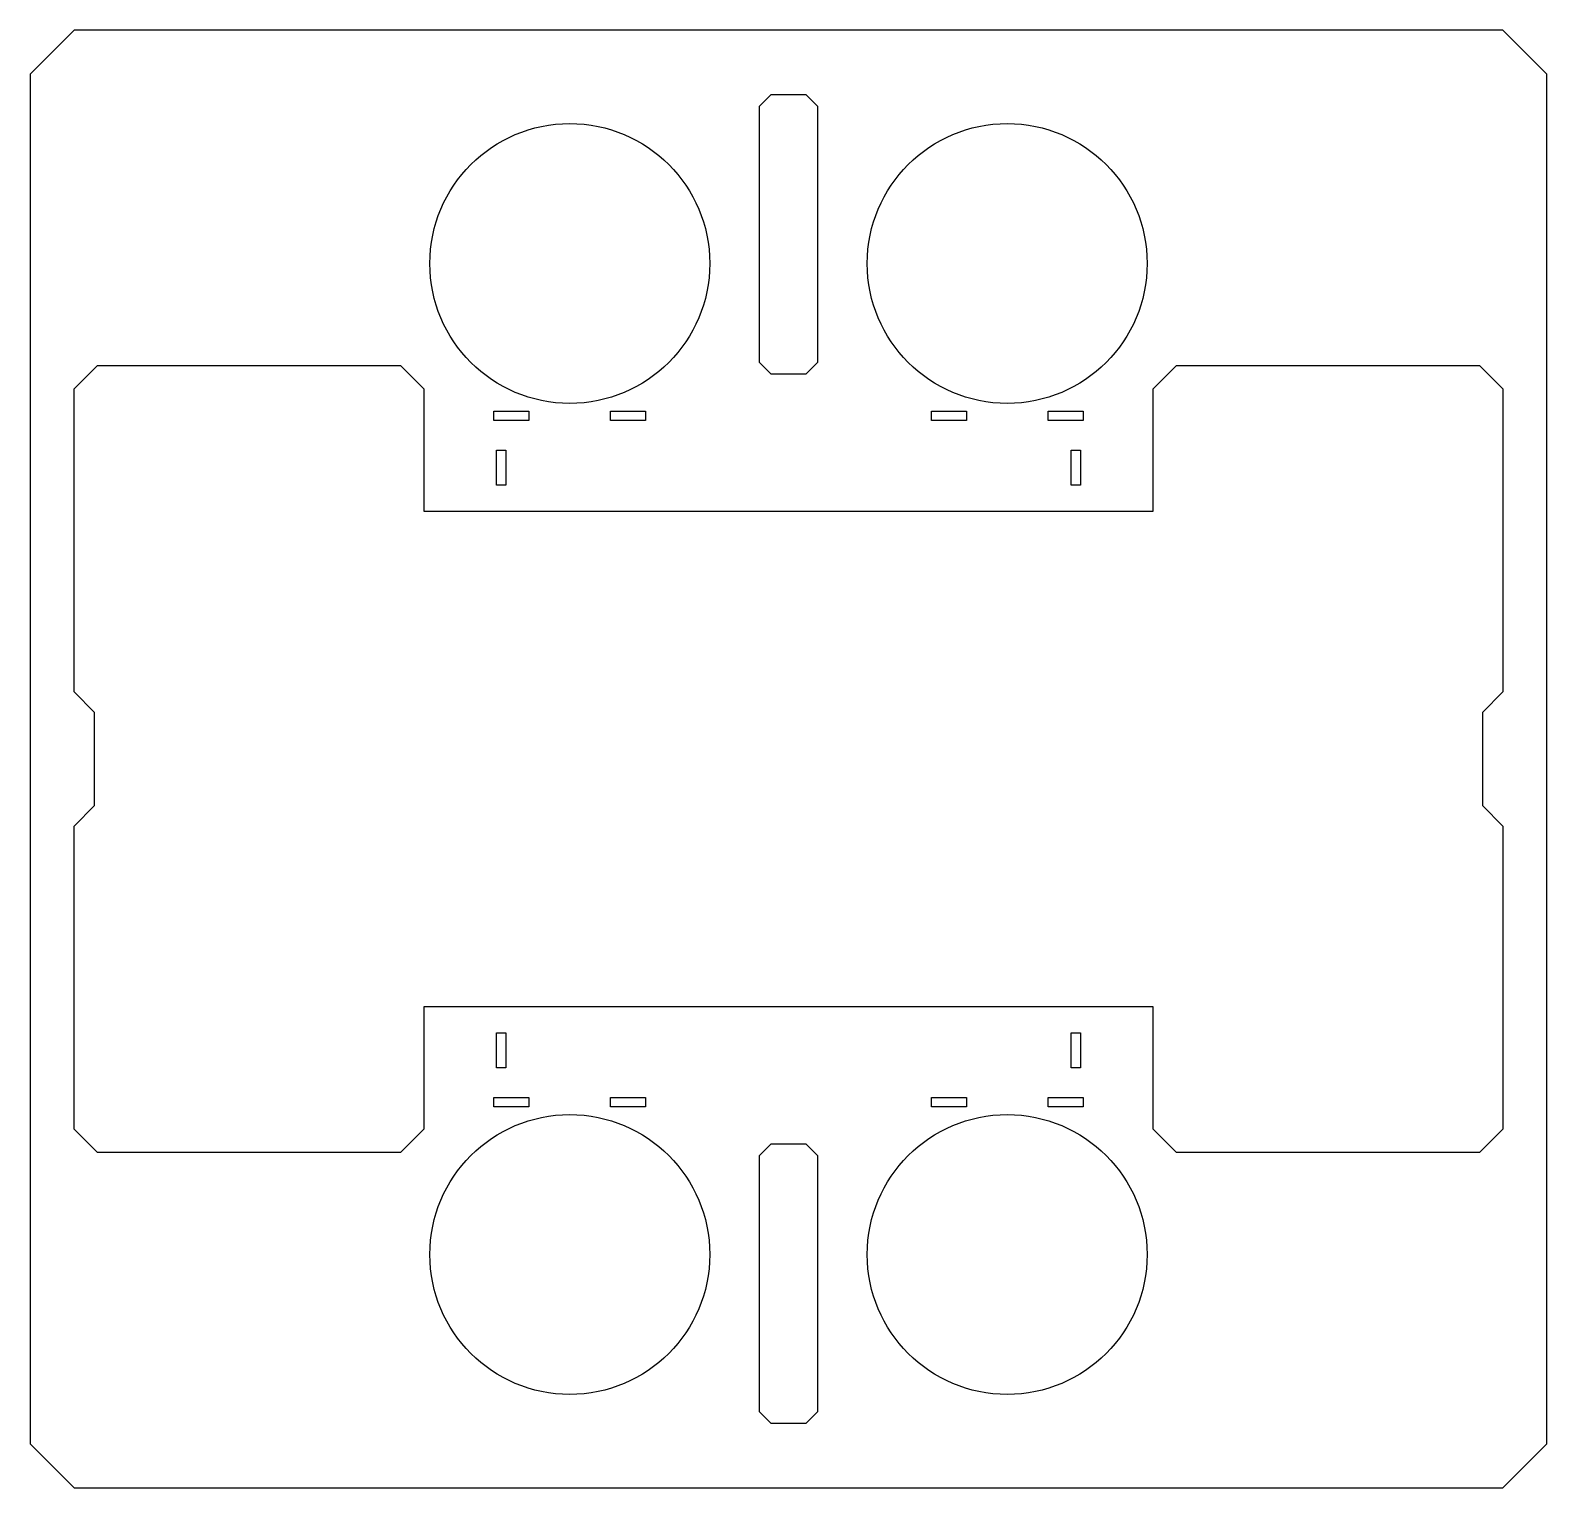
# Model space of a CAD drawing. Header units: millimetres. Extents: x 0 to 520, y 0 to 500.
import ezdxf

# ---------------------------------------------------------------- set-up
doc = ezdxf.new("R2010")
doc.units = ezdxf.units.MM

msp = doc.modelspace()

# ---------------------------------------------------------------- linework, layer by layer
at = {"layer": 'CUT'}
for p, q in [((15, 500), (0, 485)), ((505, 500), (15, 500)), ((520, 485), (505, 500)), ((0, 485), (0, 15)), ((520, 15), (520, 485)), ((250, 474), (254, 478)), ((250, 386), (250, 474)), ((254, 478), (266, 478)), ((266, 478), (270, 474)), ((270, 474), (270, 386)), ((15, 377), (23, 385)), ((23, 385), (127, 385)), ((127, 385), (135, 377)), ((254, 382), (250, 386)), ((270, 386), (266, 382)), ((385, 377), (393, 385)), ((393, 385), (497, 385)), ((497, 385), (505, 377)), ((266, 382), (254, 382)), ((15, 273), (15, 377)), ((135, 377), (135, 335)), ((385, 335), (385, 377)), ((505, 377), (505, 273)), ((159, 369.3), (171, 369.3)), ((159, 366.1), (159, 369.3)), ((171, 369.3), (171, 366.1)), ((199, 369.3), (211, 369.3)), ((199, 366.1), (199, 369.3)), ((211, 369.3), (211, 366.1)), ((309, 369.3), (321, 369.3)), ((309, 366.1), (309, 369.3)), ((321, 369.3), (321, 366.1)), ((349, 369.3), (361, 369.3)), ((349, 366.1), (349, 369.3)), ((361, 369.3), (361, 366.1)), ((171, 366.1), (159, 366.1)), ((211, 366.1), (199, 366.1)), ((321, 366.1), (309, 366.1)), ((361, 366.1), (349, 366.1)), ((159.9, 356), (163.1, 356)), ((159.9, 344), (159.9, 356)), ((163.1, 356), (163.1, 344)), ((356.9, 356), (360.1, 356)), ((356.9, 344), (356.9, 356)), ((360.1, 356), (360.1, 344)), ((163.1, 344), (159.9, 344)), ((360.1, 344), (356.9, 344)), ((135, 335), (385, 335)), ((22, 266), (15, 273)), ((505, 273), (498, 266)), ((22, 234), (22, 266)), ((498, 266), (498, 234)), ((15, 227), (22, 234)), ((498, 234), (505, 227)), ((15, 123), (15, 227)), ((505, 227), (505, 123)), ((135, 165), (135, 123)), ((385, 165), (135, 165)), ((385, 123), (385, 165)), ((159.9, 156), (163.1, 156)), ((159.9, 144), (159.9, 156)), ((163.1, 156), (163.1, 144)), ((356.9, 156), (360.1, 156)), ((356.9, 144), (356.9, 156)), ((360.1, 156), (360.1, 144)), ((163.1, 144), (159.9, 144)), ((360.1, 144), (356.9, 144)), ((159, 133.9), (171, 133.9)), ((159, 130.7), (159, 133.9)), ((171, 130.7), (159, 130.7)), ((171, 133.9), (171, 130.7)), ((199, 133.9), (211, 133.9)), ((199, 130.7), (199, 133.9)), ((211, 130.7), (199, 130.7)), ((211, 133.9), (211, 130.7)), ((309, 133.9), (321, 133.9)), ((309, 130.7), (309, 133.9)), ((321, 130.7), (309, 130.7)), ((321, 133.9), (321, 130.7)), ((349, 133.9), (361, 133.9)), ((349, 130.7), (349, 133.9)), ((361, 130.7), (349, 130.7)), ((361, 133.9), (361, 130.7)), ((23, 115), (15, 123)), ((135, 123), (127, 115)), ((393, 115), (385, 123)), ((505, 123), (497, 115)), ((127, 115), (23, 115)), ((250, 114), (254, 118)), ((254, 118), (266, 118)), ((266, 118), (270, 114)), ((497, 115), (393, 115)), ((250, 26), (250, 114)), ((270, 114), (270, 26)), ((254, 22), (250, 26)), ((270, 26), (266, 22)), ((266, 22), (254, 22)), ((0, 15), (15, 0)), ((505, 0), (520, 15)), ((15, 0), (505, 0))]:
    msp.add_line(p, q, dxfattribs=at)
for centre in [(185, 420), (335, 420), (185, 80), (335, 80)]:
    msp.add_circle(centre, 48, dxfattribs=at)

doc.saveas('drawing.dxf')
